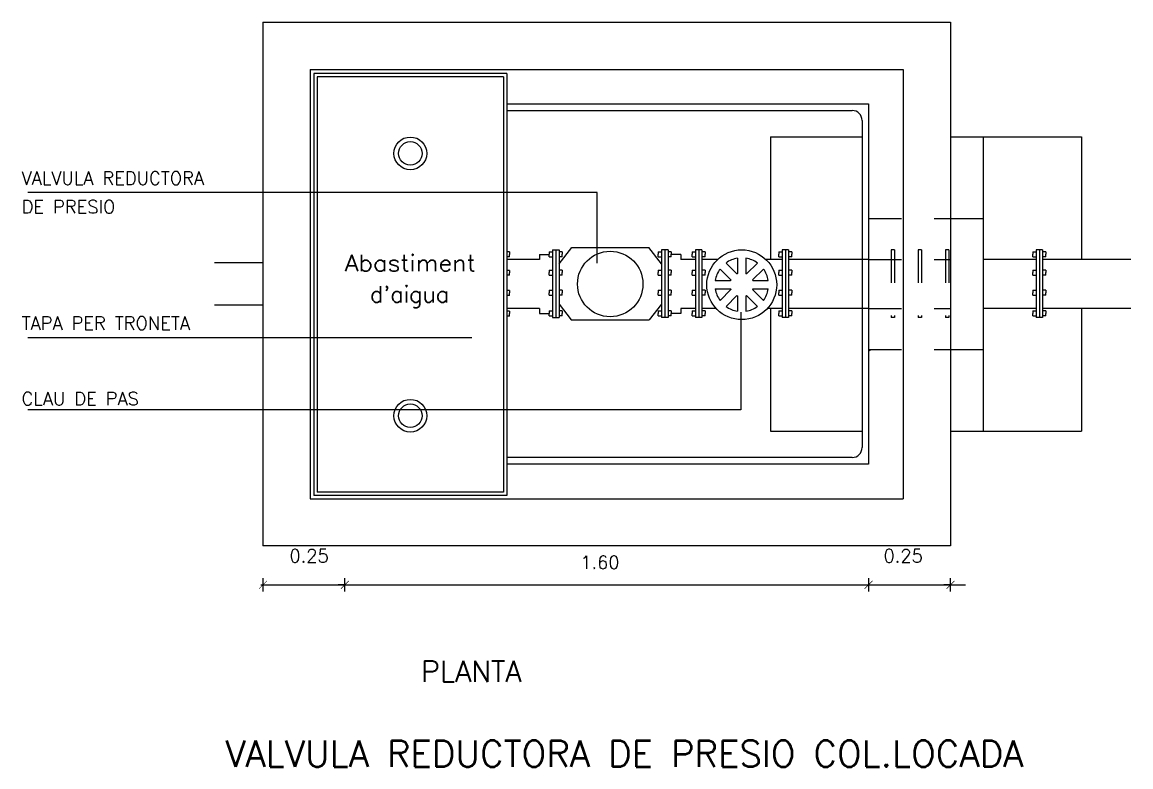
# Model space of a CAD drawing. Extents: x -0.82 to 5.77, y -0.28 to 4.33.
# Drawn here: x -0.823 to 2.564, y -0.283 to 1.992 of the extents above; entities that cross this region are included whole.
import ezdxf
from ezdxf.enums import TextEntityAlignment as Align

# ---------------------------------------------------------------- set-up
doc = ezdxf.new("R2010")
doc.units = 0
doc.header["$LTSCALE"] = 0.1
doc.linetypes.add('HIDDEN', pattern=[0.375, 0.25, -0.125])
doc.layers.get('0').update_dxf_attribs({"linetype": 'CONTINUOUS'})
doc.layers.get('DEFPOINTS').update_dxf_attribs({"color": 6, "linetype": 'CONTINUOUS'})
doc.styles.add('ROMANS', font='ROMANS.SHX')

# ---------------------------------------------------------------- blocks, each defined once
blk = doc.blocks.new('COTA')
for p, q in [((0, 50), (0, -50)), ((0, 0), (50, 0))]:
    blk.add_line(p, q)
at = {"const_width": 5}
blk.add_lwpolyline([(-30, -30), (30, 30)], dxfattribs=at)

msp = doc.modelspace()

# ---------------------------------------------------------------- linework, layer by layer
for p, q in [((-0.08703, 1.99238), (2.01297, 1.99238)), ((-0.08703, 1.99238), (-0.08703, 0.39238)), ((2.01297, 1.99238), (2.01297, 1.39238)), ((0.0571, 1.84825), (0.0571, 0.53651)), ((0.0571, 1.84825), (1.86883, 1.84825)), ((0.06797, 1.83529), (0.06797, 0.54617)), ((0.65797, 1.83529), (0.06797, 1.83529)), ((0.65797, 1.83529), (0.65797, 0.54617)), ((1.86883, 1.84825), (1.86883, 0.53651)), ((0.07797, 1.82529), (0.07797, 0.55617)), ((0.64797, 1.82529), (0.07797, 1.82529)), ((0.64797, 1.82529), (0.64797, 0.55617)), ((0.65797, 1.74238), (1.76297, 1.74238)), ((1.76297, 1.74238), (1.76297, 0.64238)), ((0.65797, 1.72238), (1.71297, 1.72238)), ((1.74297, 1.69238), (1.74297, 0.69238)), ((1.46297, 1.64238), (1.74297, 1.64238)), ((1.46297, 1.64238), (1.46297, 1.26738)), ((2.01297, 1.64238), (2.41297, 1.64238)), ((2.11297, 1.64238), (2.11297, 1.26738)), ((2.41297, 1.64238), (2.41297, 1.26738)), ((0.93419, 1.47155), (-0.8055, 1.47155)), ((0.93419, 1.2565), (0.93419, 1.47155)), ((2.01297, 1.39238), (2.01297, 0.39238)), ((2.01297, 1.39238), (2.11297, 1.39238)), ((0.66595, 1.2902), (0.65797, 1.2902)), ((0.66595, 1.2902), (0.66595, 1.2827)), ((0.7872, 1.29091), (0.7872, 1.28341)), ((0.7872, 1.29091), (0.7972, 1.29091)), ((0.7972, 1.29631), (0.7972, 1.08987)), ((0.7972, 1.29631), (0.8172, 1.29631)), ((0.8072, 1.29631), (0.8072, 1.08987)), ((0.8172, 1.25367), (0.85592, 1.30408)), ((0.8172, 1.29631), (0.8172, 1.08987)), ((0.8272, 1.29091), (0.8172, 1.29091)), ((0.8272, 1.29091), (0.8272, 1.28341)), ((0.85592, 1.30408), (1.09143, 1.30408)), ((1.13015, 1.25367), (1.09143, 1.30408)), ((1.12015, 1.29091), (1.12015, 1.28341)), ((1.12015, 1.29091), (1.13015, 1.29091)), ((1.15015, 1.29631), (1.13015, 1.29631)), ((1.13015, 1.29631), (1.13015, 1.08987)), ((1.14015, 1.29631), (1.14015, 1.08987)), ((1.15015, 1.29631), (1.15015, 1.08987)), ((1.16015, 1.29091), (1.15015, 1.29091)), ((1.16015, 1.29091), (1.16015, 1.28341)), ((1.22391, 1.29091), (1.22391, 1.28341)), ((1.22391, 1.29091), (1.23391, 1.29091)), ((1.25391, 1.29631), (1.23391, 1.29631)), ((1.23391, 1.29631), (1.23391, 1.08987)), ((1.24391, 1.29631), (1.24391, 1.08987)), ((1.25391, 1.29631), (1.25391, 1.08987)), ((1.26391, 1.29091), (1.25391, 1.29091)), ((1.26391, 1.29091), (1.26391, 1.28341)), ((1.4886, 1.29091), (1.4886, 1.28341)), ((1.4886, 1.29091), (1.4986, 1.29091)), ((1.5186, 1.29631), (1.4986, 1.29631)), ((1.4986, 1.29631), (1.4986, 1.08987)), ((1.5086, 1.29631), (1.5086, 1.08987)), ((1.5186, 1.29631), (1.5186, 1.08987)), ((1.5286, 1.29091), (1.5186, 1.29091)), ((1.5286, 1.29091), (1.5286, 1.28341)), ((2.26449, 1.29091), (2.26449, 1.28341)), ((2.26449, 1.29091), (2.27449, 1.29091)), ((2.29449, 1.29631), (2.27449, 1.29631)), ((2.27449, 1.29631), (2.27449, 1.08987)), ((2.28449, 1.29631), (2.28449, 1.08987)), ((2.29449, 1.29631), (2.29449, 1.08987)), ((2.30449, 1.29091), (2.29449, 1.29091)), ((2.30449, 1.29091), (2.30449, 1.28341)), ((-0.08703, 1.25738), (-0.23475, 1.25738)), ((0.66595, 1.2752), (0.65797, 1.2752)), ((0.75792, 1.26738), (0.65797, 1.26738)), ((0.66595, 1.2752), (0.66595, 1.2827)), ((0.75792, 1.28238), (0.7872, 1.28238)), ((0.75792, 1.28238), (0.75792, 1.26738)), ((0.7872, 1.27591), (0.7872, 1.28341)), ((0.7872, 1.27591), (0.7972, 1.27591)), ((0.8272, 1.27591), (0.8172, 1.27591)), ((0.8272, 1.27591), (0.8272, 1.28341)), ((1.12015, 1.27591), (1.12015, 1.28341)), ((1.12015, 1.27591), (1.13015, 1.27591)), ((1.16015, 1.27591), (1.15015, 1.27591)), ((1.16015, 1.27591), (1.16015, 1.28341)), ((1.18943, 1.28238), (1.16015, 1.28238)), ((1.18943, 1.28238), (1.18943, 1.26738)), ((1.23391, 1.26738), (1.18943, 1.26738)), ((1.22391, 1.27591), (1.22391, 1.28341)), ((1.22391, 1.27591), (1.23391, 1.27591)), ((1.26391, 1.27591), (1.25391, 1.27591)), ((1.3016, 1.26738), (1.25391, 1.26738)), ((1.26391, 1.27591), (1.26391, 1.28341)), ((1.32733, 1.25654), (1.36044, 1.22343)), ((1.36238, 1.27106), (1.36238, 1.22424)), ((1.3883, 1.27106), (1.3883, 1.22424)), ((1.39024, 1.22343), (1.42334, 1.25654)), ((1.4986, 1.26738), (1.44907, 1.26738)), ((1.4886, 1.27591), (1.4886, 1.28341)), ((1.4886, 1.27591), (1.4986, 1.27591)), ((1.5286, 1.27591), (1.5186, 1.27591)), ((1.76297, 1.26738), (1.5186, 1.26738)), ((1.5286, 1.27591), (1.5286, 1.28341)), ((2.27449, 1.26738), (2.11297, 1.26738)), ((2.11297, 1.26738), (2.11297, 0.74238)), ((2.26449, 1.27591), (2.26449, 1.28341)), ((2.26449, 1.27591), (2.27449, 1.27591)), ((2.30449, 1.27591), (2.29449, 1.27591)), ((2.56386, 1.26738), (2.29449, 1.26738)), ((2.30449, 1.27591), (2.30449, 1.28341)), ((0.66595, 1.23411), (0.65797, 1.23411)), ((0.66595, 1.23411), (0.66595, 1.22661)), ((0.66595, 1.21911), (0.66595, 1.22661)), ((0.7872, 1.23482), (0.7972, 1.23482)), ((0.7872, 1.23482), (0.7872, 1.22732)), ((0.7872, 1.21982), (0.7872, 1.22732)), ((0.7872, 1.21982), (0.7972, 1.21982)), ((0.8272, 1.23482), (0.8172, 1.23482)), ((0.8272, 1.21982), (0.8172, 1.21982)), ((0.8272, 1.23482), (0.8272, 1.22732)), ((0.8272, 1.21982), (0.8272, 1.22732)), ((1.12015, 1.23482), (1.13015, 1.23482)), ((1.12015, 1.23482), (1.12015, 1.22732)), ((1.12015, 1.21982), (1.12015, 1.22732)), ((1.12015, 1.21982), (1.13015, 1.21982)), ((1.16015, 1.23482), (1.15015, 1.23482)), ((1.16015, 1.21982), (1.15015, 1.21982)), ((1.16015, 1.23482), (1.16015, 1.22732)), ((1.16015, 1.21982), (1.16015, 1.22732)), ((1.22391, 1.23482), (1.23391, 1.23482)), ((1.22391, 1.23482), (1.22391, 1.22732)), ((1.22391, 1.21982), (1.22391, 1.22732)), ((1.22391, 1.21982), (1.23391, 1.21982)), ((1.26391, 1.23482), (1.25391, 1.23482)), ((1.26391, 1.21982), (1.25391, 1.21982)), ((1.26391, 1.23482), (1.26391, 1.22732)), ((1.26391, 1.21982), (1.26391, 1.22732)), ((1.309, 1.23821), (1.34211, 1.20511)), ((1.40856, 1.20511), (1.44167, 1.23821)), ((1.4886, 1.23482), (1.4986, 1.23482)), ((1.4886, 1.23482), (1.4886, 1.22732)), ((1.4886, 1.21982), (1.4886, 1.22732)), ((1.4886, 1.21982), (1.4986, 1.21982)), ((1.5286, 1.23482), (1.5186, 1.23482)), ((1.5286, 1.21982), (1.5186, 1.21982)), ((1.5286, 1.23482), (1.5286, 1.22732)), ((1.5286, 1.21982), (1.5286, 1.22732)), ((2.26449, 1.23482), (2.27449, 1.23482)), ((2.26449, 1.23482), (2.26449, 1.22732)), ((2.26449, 1.21982), (2.26449, 1.22732)), ((2.26449, 1.21982), (2.27449, 1.21982)), ((2.30449, 1.23482), (2.29449, 1.23482)), ((2.30449, 1.21982), (2.29449, 1.21982)), ((2.30449, 1.23482), (2.30449, 1.22732)), ((2.30449, 1.21982), (2.30449, 1.22732)), ((0.66595, 1.21911), (0.65797, 1.21911)), ((1.29449, 1.20317), (1.34131, 1.20317)), ((1.40937, 1.20317), (1.45619, 1.20317)), ((0.66595, 1.17266), (0.65797, 1.17266)), ((0.66595, 1.15766), (0.65797, 1.15766)), ((0.66595, 1.17266), (0.66595, 1.16516)), ((0.66595, 1.15766), (0.66595, 1.16516)), ((0.7872, 1.17337), (0.7972, 1.17337)), ((0.7872, 1.17337), (0.7872, 1.16587)), ((0.7872, 1.15837), (0.7872, 1.16587)), ((0.7872, 1.15837), (0.7972, 1.15837)), ((0.8272, 1.17337), (0.8172, 1.17337)), ((0.8272, 1.15837), (0.8172, 1.15837)), ((0.8272, 1.17337), (0.8272, 1.16587)), ((0.8272, 1.15837), (0.8272, 1.16587)), ((1.12015, 1.17337), (1.13015, 1.17337)), ((1.12015, 1.17337), (1.12015, 1.16587)), ((1.12015, 1.15837), (1.12015, 1.16587)), ((1.12015, 1.15837), (1.13015, 1.15837)), ((1.16015, 1.17337), (1.15015, 1.17337)), ((1.16015, 1.15837), (1.15015, 1.15837)), ((1.16015, 1.17337), (1.16015, 1.16587)), ((1.16015, 1.15837), (1.16015, 1.16587)), ((1.22391, 1.17337), (1.23391, 1.17337)), ((1.22391, 1.17337), (1.22391, 1.16587)), ((1.22391, 1.15837), (1.22391, 1.16587)), ((1.22391, 1.15837), (1.23391, 1.15837)), ((1.26391, 1.17337), (1.25391, 1.17337)), ((1.26391, 1.15837), (1.25391, 1.15837)), ((1.26391, 1.17337), (1.26391, 1.16587)), ((1.26391, 1.15837), (1.26391, 1.16587)), ((1.29449, 1.17725), (1.34131, 1.17725)), ((1.309, 1.1422), (1.34211, 1.17531)), ((1.32733, 1.12387), (1.36044, 1.15698)), ((1.36238, 1.15618), (1.36238, 1.10936)), ((1.3883, 1.15618), (1.3883, 1.10936)), ((1.39024, 1.15698), (1.42334, 1.12387)), ((1.40856, 1.17531), (1.44167, 1.1422)), ((1.40937, 1.17725), (1.45619, 1.17725)), ((1.4886, 1.17337), (1.4986, 1.17337)), ((1.4886, 1.17337), (1.4886, 1.16587)), ((1.4886, 1.15837), (1.4886, 1.16587)), ((1.4886, 1.15837), (1.4986, 1.15837)), ((1.5286, 1.17337), (1.5186, 1.17337)), ((1.5286, 1.15837), (1.5186, 1.15837)), ((1.5286, 1.17337), (1.5286, 1.16587)), ((1.5286, 1.15837), (1.5286, 1.16587)), ((2.26449, 1.17337), (2.27449, 1.17337)), ((2.26449, 1.17337), (2.26449, 1.16587)), ((2.26449, 1.15837), (2.26449, 1.16587)), ((2.26449, 1.15837), (2.27449, 1.15837)), ((2.30449, 1.17337), (2.29449, 1.17337)), ((2.30449, 1.15837), (2.29449, 1.15837)), ((2.30449, 1.17337), (2.30449, 1.16587)), ((2.30449, 1.15837), (2.30449, 1.16587)), ((-0.08703, 1.12738), (-0.23475, 1.12738)), ((0.8172, 1.13109), (0.85427, 1.08282)), ((1.13015, 1.13108), (1.09308, 1.08282)), ((0.75792, 1.11738), (0.65797, 1.11738)), ((0.66595, 1.10955), (0.65797, 1.10955)), ((0.66595, 1.09455), (0.65797, 1.09455)), ((0.66595, 1.10955), (0.66595, 1.10205)), ((0.66595, 1.09455), (0.66595, 1.10205)), ((0.75792, 1.11738), (0.75792, 1.10238)), ((0.75792, 1.10238), (0.7872, 1.10238)), ((0.7872, 1.11027), (0.7972, 1.11027)), ((0.7872, 1.11027), (0.7872, 1.10277)), ((0.7872, 1.09527), (0.7872, 1.10277)), ((0.7872, 1.09527), (0.7972, 1.09527)), ((0.7972, 1.08987), (0.8172, 1.08987)), ((0.8272, 1.11027), (0.8172, 1.11027)), ((0.8272, 1.09527), (0.8172, 1.09527)), ((0.8272, 1.11027), (0.8272, 1.10277)), ((0.8272, 1.09527), (0.8272, 1.10277)), ((1.12015, 1.11027), (1.13015, 1.11027)), ((1.12015, 1.11027), (1.12015, 1.10277)), ((1.12015, 1.09527), (1.12015, 1.10277)), ((1.12015, 1.09527), (1.13015, 1.09527)), ((1.15015, 1.08987), (1.13015, 1.08987)), ((1.16015, 1.11027), (1.15015, 1.11027)), ((1.16015, 1.09527), (1.15015, 1.09527)), ((1.16015, 1.11027), (1.16015, 1.10277)), ((1.16015, 1.09527), (1.16015, 1.10277)), ((1.18943, 1.10238), (1.16015, 1.10238)), ((1.23391, 1.11738), (1.18943, 1.11738)), ((1.18943, 1.11738), (1.18943, 1.10238)), ((1.22391, 1.11027), (1.23391, 1.11027)), ((1.22391, 1.11027), (1.22391, 1.10277)), ((1.22391, 1.09527), (1.22391, 1.10277)), ((1.22391, 1.09527), (1.23391, 1.09527)), ((1.25391, 1.08987), (1.23391, 1.08987)), ((1.29731, 1.11738), (1.25391, 1.11738)), ((1.26391, 1.11027), (1.25391, 1.11027)), ((1.26391, 1.09527), (1.25391, 1.09527)), ((1.26391, 1.11027), (1.26391, 1.10277)), ((1.26391, 1.09527), (1.26391, 1.10277)), ((1.373, 1.10594), (1.373, 0.80762)), ((1.4986, 1.11738), (1.45336, 1.11738)), ((1.46297, 1.11738), (1.46297, 0.74238)), ((1.4886, 1.11027), (1.4986, 1.11027)), ((1.4886, 1.11027), (1.4886, 1.10277)), ((1.4886, 1.09527), (1.4886, 1.10277)), ((1.4886, 1.09527), (1.4986, 1.09527)), ((1.5186, 1.08987), (1.4986, 1.08987)), ((1.76297, 1.11738), (1.5186, 1.11738)), ((1.5286, 1.11027), (1.5186, 1.11027)), ((1.5286, 1.09527), (1.5186, 1.09527)), ((1.5286, 1.11027), (1.5286, 1.10277)), ((1.5286, 1.09527), (1.5286, 1.10277)), ((2.27449, 1.11738), (2.11297, 1.11738)), ((2.26449, 1.11027), (2.27449, 1.11027)), ((2.26449, 1.11027), (2.26449, 1.10277)), ((2.26449, 1.09527), (2.26449, 1.10277)), ((2.26449, 1.09527), (2.27449, 1.09527)), ((2.29449, 1.08987), (2.27449, 1.08987)), ((2.56386, 1.11738), (2.29449, 1.11738)), ((2.30449, 1.11027), (2.29449, 1.11027)), ((2.30449, 1.09527), (2.29449, 1.09527)), ((2.30449, 1.11027), (2.30449, 1.10277)), ((2.30449, 1.09527), (2.30449, 1.10277)), ((2.41297, 1.11738), (2.41297, 0.74238)), ((0.85427, 1.08282), (1.09308, 1.08282)), ((0.55074, 1.02843), (-0.8055, 1.02843)), ((2.01297, 0.99238), (2.11297, 0.99238)), ((1.373, 0.80762), (-0.80566, 0.80762)), ((1.46297, 0.74238), (1.74297, 0.74238)), ((2.01297, 0.74238), (2.41297, 0.74238)), ((1.71297, 0.66238), (0.65797, 0.66238)), ((1.76297, 0.64238), (0.65797, 0.64238)), ((0.65797, 0.54617), (0.06797, 0.54617)), ((0.64797, 0.55617), (0.07797, 0.55617)), ((0.0571, 0.53651), (1.86883, 0.53651)), ((2.01297, 0.39238), (-0.08703, 0.39238)), ((-0.09336, 0.27333), (2.05932, 0.27333))]:
    msp.add_line(p, q)
at = {"linetype": 'HIDDEN'}
for p, q in [((1.76297, 1.39238), (2.01297, 1.39238)), ((1.84215, 1.29631), (1.83215, 1.29631)), ((1.83215, 1.29631), (1.83215, 1.08987)), ((1.84215, 1.29631), (1.84215, 1.08987)), ((1.92424, 1.29631), (1.91424, 1.29631)), ((1.91424, 1.29631), (1.91424, 1.08987)), ((1.92424, 1.29631), (1.92424, 1.08987)), ((1.99807, 1.29631), (1.99807, 1.08987)), ((2.00807, 1.29631), (1.99807, 1.29631)), ((2.00807, 1.29631), (2.00807, 1.08987)), ((1.76297, 1.26738), (2.01297, 1.26738)), ((1.76297, 1.11738), (2.01297, 1.11738)), ((1.84215, 1.08987), (1.83215, 1.08987)), ((1.92424, 1.08987), (1.91424, 1.08987)), ((2.00807, 1.08987), (1.99807, 1.08987)), ((1.76297, 0.99238), (2.01297, 0.99238))]:
    msp.add_line(p, q, dxfattribs=at)
at = {"color": 0}
msp.add_line((1.76297, 0.98692), (1.76842, 0.99238), dxfattribs=at)
for centre, radius in [((0.36297, 1.59147), 0.05), ((0.36297, 1.59147), 0.03585), ((0.97367, 1.19238), 0.1), ((1.37534, 1.19021), 0.10673), ((0.36297, 0.78999), 0.05), ((0.36297, 0.78999), 0.03585)]:
    msp.add_circle(centre, radius)
for centre, radius, start, end in [((1.71297, 1.69238), 0.03, 0, 90), ((1.37534, 1.19021), 0.08188, 99.10684, 125.89316), ((1.37534, 1.19021), 0.08188, 54.10684, 80.89316), ((1.37534, 1.19021), 0.08188, 144.10684, 170.89316), ((1.37534, 1.19021), 0.03641, 110.84981, 114.15019), ((1.37534, 1.19021), 0.03641, 65.84981, 69.15019), ((1.37534, 1.19021), 0.08188, 9.10684, 35.89316), ((1.37534, 1.19021), 0.03641, 155.84981, 159.15019), ((1.37534, 1.19021), 0.03641, 20.84981, 24.15019), ((1.37534, 1.19021), 0.08188, 189.10684, 215.89316), ((1.37534, 1.19021), 0.03641, 200.84981, 204.15019), ((1.37534, 1.19021), 0.03641, 245.84981, 249.15019), ((1.37534, 1.19021), 0.03641, 290.84981, 294.15019), ((1.37534, 1.19021), 0.03641, 335.84981, 339.15019), ((1.37534, 1.19021), 0.08188, 324.10684, 350.89316), ((1.37534, 1.19021), 0.08188, 234.10684, 260.89316), ((1.37534, 1.19021), 0.08188, 279.10684, 305.89316), ((1.71297, 0.69238), 0.03, 270, 0)]:
    msp.add_arc(centre, radius, start, end)
at = {"layer": 'DEFPOINTS', "color": 0, "linetype": 'BYBLOCK'}
for p in [(2.01297, 1.99238), (1.76297, 1.74238), (2.28514, 1.64417), (2.28514, 0.74352), (0.16297, 0.64238), (1.76297, 0.64238), (1.76297, 0.64238), (-0.08703, 0.39238), (2.01297, 0.39238), (2.01297, 0.39238)]:
    msp.add_point(p, dxfattribs=at)

# ---------------------------------------------------------------- block references
at = {"color": 0, "linetype": 'BYBLOCK', "xscale": 0.0004, "yscale": 0.0004, "zscale": 0.0004}
for p in [(-0.08703, 0.27333), (1.76297, 0.27333)]:
    msp.add_blockref('COTA', p, dxfattribs=at)
at = {"color": 0, "linetype": 'BYBLOCK', "xscale": 0.0004, "yscale": 0.0004, "zscale": 0.0004, "rotation": 180}
for p in [(0.16297, 0.27333), (2.01297, 0.27333)]:
    msp.add_blockref('COTA', p, dxfattribs=at)

# ---------------------------------------------------------------- texts
at = {"style": 'ROMANS'}
for s, height, p in [('VALVULA REDUCTORA', 0.04, (-0.82436, 1.49584)), ('DE PRESIO', 0.04, (-0.82436, 1.40841)), ("d'aigua", 0.05, (0.23952, 1.13607)), ('TAPA PER TRONETA', 0.04, (-0.82436, 1.05272)), ('CLAU DE PAS', 0.04, (-0.82453, 0.82207)), ('PLANTA', 0.064, (0.39552, -0.02293)), ('VALVULA REDUCTORA DE PRESIO COL.LOCADA', 0.08, (-0.20232, -0.28275))]:
    msp.add_text(s, height=height, dxfattribs=at).set_placement(p)
at = {"style": 'ROMANS', "width": 0.988235}
msp.add_text('Abastiment', height=0.05, dxfattribs=at).set_placement((0.16297, 1.23166), (0.56297, 1.23166), align=Align.FIT)
at = {"color": 0, "linetype": 'BYBLOCK', "style": 'ROMANS'}
for p in [(0.05375, 0.342), (1.86843, 0.342)]:
    msp.add_text('0.25', height=0.04, dxfattribs=at).set_placement(p, align=Align.CENTER)
msp.add_text('1.60', height=0.04, dxfattribs=at).set_placement((0.94209, 0.342), align=Align.MIDDLE)

doc.saveas('drawing.dxf')
